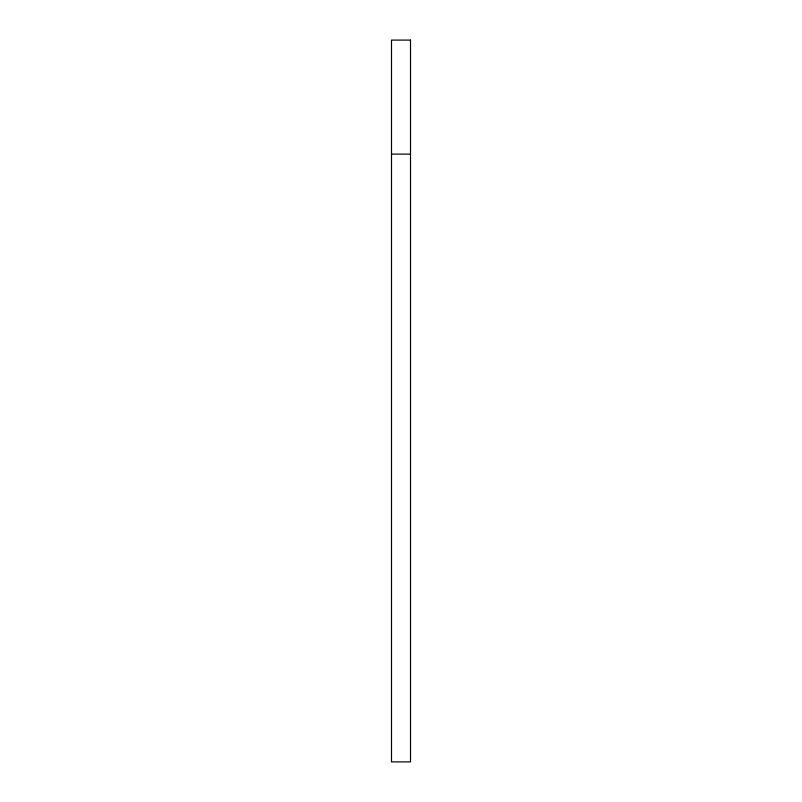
<?xml version="1.0" encoding="UTF-8"?>
<svg xmlns="http://www.w3.org/2000/svg" width="802" height="802" viewBox="0 0 802 802"><rect width="100%" height="100%" fill="white"/><g stroke="black" fill="none" stroke-linecap="round" stroke-linejoin="round"><path stroke-width="1.2" d="M391.496 154.124L410.504 154.124M410.504 40.1L391.496 40.1L391.496 761.9L410.504 761.9L410.504 40.1"/></g></svg>
